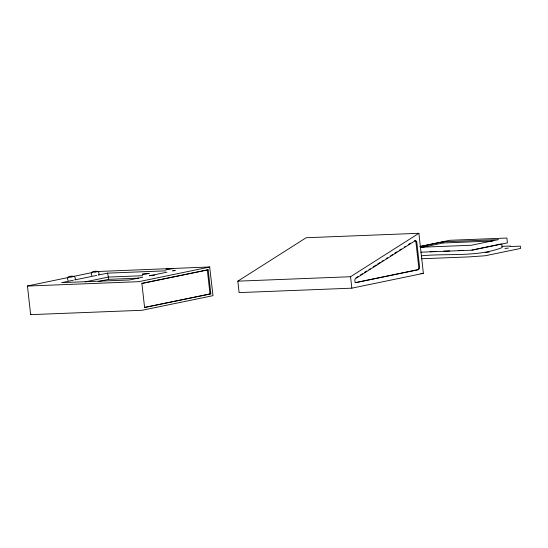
<?xml version="1.0" encoding="UTF-8"?>
<svg xmlns="http://www.w3.org/2000/svg" width="548" height="548" viewBox="0 0 548 548"><rect width="100%" height="100%" fill="white"/><g stroke="black" fill="none" stroke-linecap="round" stroke-linejoin="round"><path stroke-width="0.82" d="M68.185 280.562C64.513 275.486 77.487 274.171 75.055 279.761M74.686 276.432L67.808 277.233M91.906 275.658C88.235 270.575 101.209 269.26 98.784 274.849M98.407 271.52L91.537 272.329M508.4 248.059L504.961 248.463M489.145 252.087L485.754 252.429M30.989 314.49L30.613 314.648L142.028 310.284L212.994 295.66L209.658 266.979L97.202 271.527M237.825 281.158L306.161 237.736L418.891 233.297L423.385 273.363L351.843 288.166L239.106 292.605L237.825 281.158L350.556 276.719L418.891 233.297M355.933 277.863L358.091 276.487M360.255 275.117L362.413 273.74M364.578 272.37L366.735 270.993M368.9 269.623L370.338 268.705M373.222 266.876L376.106 265.04M377.545 264.129L380.428 262.293M381.867 261.382L383.305 260.464M386.189 258.635L387.628 257.718M390.512 255.889L392.676 254.512M394.834 253.142L396.999 251.765M399.156 250.395L401.321 249.018M404.198 247.189L405.643 246.271M408.527 244.442L410.685 243.072M68.911 277.363L27.441 285.981L30.654 314.668M70.582 277.014L92.311 272.52M94.818 272L96.489 271.65M73.364 280.22L61.671 282.638L129.314 279.98L142.672 277.213M75.035 279.87L96.756 275.377M98.421 275.034L107.614 273.13L165.948 270.835M85.173 281.871L108.456 277.055L142.651 275.706M98.729 281.405L108.71 279.343L138.63 278.165M149.357 275.829L166.9 272.198M172.743 270.986L175.25 270.472L172.716 270.568M141.857 283.35L208.165 269.774L210.85 293.817L144.59 307.531L141.898 283.487L208.165 269.774M420.015 246.436L449.648 240.305L506.886 238.051L507.421 242.86L472.027 250.183L420.775 252.196M419.98 246.586L442.99 241.826L498.488 239.64L471.376 245.251L420.145 247.271M421.755 247.395L443.113 242.97L492.638 241.024M144.556 307.387L210.85 293.817M471.91 250.059L499.023 244.449M354.981 282.686L417.487 269.753A2.603 1.719 87.7 0 0 418.734 267.15L415.939 242.189A2.014 1.329 87.7 0 0 414.624 240.716M498.399 244.278L501.776 244.148L502.16 247.58C476.705 257.361 448.12 253.19 421.487 255.806M501.872 246.367L510.346 246.031M509.935 246.552L520.347 246.141L520.6 248.436L485.206 255.758L469.184 256.896L421.734 258.759M430.077 251.71L436.05 251.47M443.736 251.169L449.716 250.936M458.251 250.6L463.375 250.395M149.488 275.439L154.618 275.233M420.823 273.459L423.385 273.363M27.441 286.056L138.815 281.672L209.781 267.013M107.614 273.13L108.71 279.343M442.99 241.826L443.113 242.97M350.556 276.719L351.843 288.166M207.295 269.808L209.987 293.851M142.309 274.219L149.131 273.493L142.309 274.219M166.03 269.315L172.853 268.589L166.03 269.315M415.158 240.743L355.357 278.74A2.274 1.5 87.7 0 0 354.851 280.877A2.274 1.5 87.7 0 0 355.844 282.652L418.357 269.719A2.603 1.719 87.7 0 0 419.604 267.116L416.802 242.154A2.014 1.329 87.7 0 0 415.158 240.743"/></g></svg>
